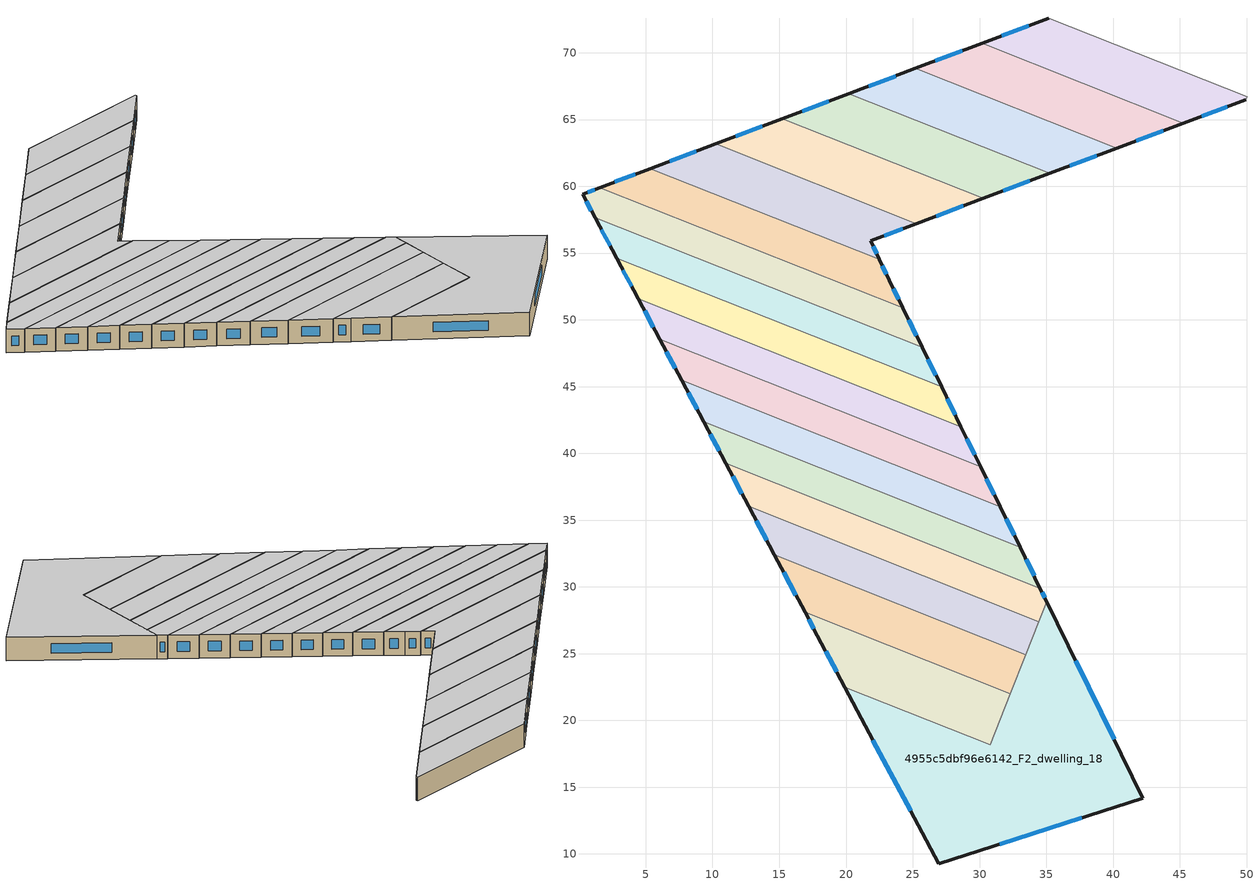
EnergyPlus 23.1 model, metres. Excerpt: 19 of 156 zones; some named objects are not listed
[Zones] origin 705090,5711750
4955c5dbf96e6142_F2_dwelling_18
 floor to 4955c5dbf96e6142_F1_dwelling_18 (EU_floor_Construction): 35.04,28.88 42.23,14.18 26.95,9.26 19.91,22.48 30.79,18.17 z6
 wall outside (EU_wall_Construction): 19.91,22.48 26.95,9.26 42.23,14.18 35.04,28.88 z6:9
 wall to 4955c5dbf96e6142_F2_dwelling_19 (EU_wall_Construction): 32.31,21.99 30.79,18.17 19.91,22.48 z6:9
 wall to 4955c5dbf96e6142_F2_dwelling_20 (EU_wall_Construction): 33.47,24.93 32.31,21.99 z6:9
 wall to 4955c5dbf96e6142_F2_dwelling_21 (EU_wall_Construction): 34.45,27.41 33.47,24.93 z6:9
 wall to 4955c5dbf96e6142_F2_dwelling_22 (EU_wall_Construction): 35.04,28.88 34.45,27.41 z6:9
 window (EU_Window_Construction): 40.08,18.58 37.19,24.48 / 31.52,10.73 37.66,12.71 / 22.02,18.53 24.84,13.22 z6.9:8.1
 ceiling to 4955c5dbf96e6142_F3_dwelling_18 (EU_floor_Construction): 42.23,14.18 35.04,28.88 30.79,18.17 19.91,22.48 26.95,9.26 z9
4955c5dbf96e6142_F2_dwelling_19
 floor to 4955c5dbf96e6142_F1_dwelling_19 (EU_floor_Construction): 32.31,21.99 30.79,18.17 19.91,22.48 17.85,26.35 16.93,28.09 z6
 wall outside (EU_wall_Construction): 16.93,28.09 17.85,26.35 19.91,22.48 z6:9
 wall to 4955c5dbf96e6142_F2_dwelling_20 (EU_wall_Construction): 32.31,21.99 16.93,28.09 z6:9
 window (EU_Window_Construction): 18.47,25.2 19.29,23.64 / 17.2,27.57 17.57,26.87 z6.9:8.1
 ceiling to 4955c5dbf96e6142_F3_dwelling_19 (EU_floor_Construction): 30.79,18.17 32.31,21.99 16.93,28.09 17.85,26.35 19.91,22.48 z9
4955c5dbf96e6142_F2_dwelling_20
 floor to 4955c5dbf96e6142_F1_dwelling_20 (EU_floor_Construction): 33.47,24.93 32.31,21.99 16.93,28.09 14.64,32.4 z6
 wall outside (EU_wall_Construction): 14.64,32.4 16.93,28.09 z6:9
 wall to 4955c5dbf96e6142_F2_dwelling_21 (EU_wall_Construction): 33.47,24.93 14.64,32.4 z6:9
 window (EU_Window_Construction): 15.32,31.11 16.24,29.38 z6.9:8.1
 ceiling to 4955c5dbf96e6142_F3_dwelling_20 (EU_floor_Construction): 32.31,21.99 33.47,24.93 14.64,32.4 16.93,28.09 z9
4955c5dbf96e6142_F2_dwelling_21
 floor to 4955c5dbf96e6142_F1_dwelling_21 (EU_floor_Construction): 34.45,27.41 33.47,24.93 14.64,32.4 12.71,36.03 z6
 wall outside (EU_wall_Construction): 12.71,36.03 14.64,32.4 z6:9
 wall to 4955c5dbf96e6142_F2_dwelling_22 (EU_wall_Construction): 34.45,27.41 12.71,36.03 z6:9
 window (EU_Window_Construction): 13.28,34.94 14.06,33.49 z6.9:8.1
 ceiling to 4955c5dbf96e6142_F3_dwelling_21 (EU_floor_Construction): 33.47,24.93 34.45,27.41 12.71,36.03 14.64,32.4 z9
4955c5dbf96e6142_F2_dwelling_22
 floor to 4955c5dbf96e6142_F1_dwelling_22 (EU_floor_Construction): 34.53,29.91 35.04,28.88 34.45,27.41 12.71,36.03 11,39.25 z6
 wall outside (EU_wall_Construction): 11,39.25 12.71,36.03 / 35.04,28.88 34.53,29.91 z6:9
 wall to 4955c5dbf96e6142_F2_dwelling_23 (EU_wall_Construction): 34.53,29.91 11,39.25 z6:9
 window (EU_Window_Construction): 11.51,38.28 12.19,36.99 / 34.89,29.19 34.68,29.6 z6.9:8.1
 ceiling to 4955c5dbf96e6142_F3_dwelling_22 (EU_floor_Construction): 34.45,27.41 35.04,28.88 34.53,29.91 11,39.25 12.71,36.03 z9
4955c5dbf96e6142_F2_dwelling_23
 floor to 4955c5dbf96e6142_F1_dwelling_23 (EU_floor_Construction): 33.04,32.97 34.53,29.91 11,39.25 9.34,42.36 z6
 wall outside (EU_wall_Construction): 9.34,42.36 11,39.25 / 34.53,29.91 33.04,32.97 z6:9
 wall to 4955c5dbf96e6142_F2_dwelling_24 (EU_wall_Construction): 33.04,32.97 9.34,42.36 z6:9
 window (EU_Window_Construction): 9.83,41.43 10.5,40.18 / 34.08,30.83 33.48,32.05 z6.9:8.1
 ceiling to 4955c5dbf96e6142_F3_dwelling_23 (EU_floor_Construction): 34.53,29.91 33.04,32.97 9.34,42.36 11,39.25 z9
4955c5dbf96e6142_F2_dwelling_24
 floor to 4955c5dbf96e6142_F1_dwelling_24 (EU_floor_Construction): 31.55,36 33.04,32.97 9.34,42.36 7.69,45.46 z6
 wall outside (EU_wall_Construction): 7.69,45.46 9.34,42.36 / 33.04,32.97 31.55,36 z6:9
 wall to 4955c5dbf96e6142_F2_dwelling_25 (EU_wall_Construction): 31.55,36 7.69,45.46 z6:9
 window (EU_Window_Construction): 8.18,44.54 8.84,43.29 / 32.59,33.87 31.99,35.09 z6.9:8.1
 ceiling to 4955c5dbf96e6142_F3_dwelling_24 (EU_floor_Construction): 33.04,32.97 31.55,36 7.69,45.46 9.34,42.36 z9
4955c5dbf96e6142_F2_dwelling_25
 floor to 4955c5dbf96e6142_F1_dwelling_25 (EU_floor_Construction): 30.07,39.01 31.55,36 7.69,45.46 6.05,48.54 z6
 wall outside (EU_wall_Construction): 6.05,48.54 7.69,45.46 / 31.55,36 30.07,39.01 z6:9
 wall to 4955c5dbf96e6142_F2_dwelling_26 (EU_wall_Construction): 30.07,39.01 6.05,48.54 z6:9
 window (EU_Window_Construction): 6.54,47.62 7.2,46.38 / 31.11,36.9 30.52,38.11 z6.9:8.1
 ceiling to 4955c5dbf96e6142_F3_dwelling_25 (EU_floor_Construction): 31.55,36 30.07,39.01 6.05,48.54 7.69,45.46 z9
4955c5dbf96e6142_F2_dwelling_26
 floor to 4955c5dbf96e6142_F1_dwelling_26 (EU_floor_Construction): 28.61,42 30.07,39.01 6.05,48.54 4.43,51.59 z6
 wall outside (EU_wall_Construction): 4.43,51.59 6.05,48.54 / 30.07,39.01 28.61,42 z6:9
 wall to 4955c5dbf96e6142_F2_dwelling_27 (EU_wall_Construction): 28.61,42 4.43,51.59 z6:9
 window (EU_Window_Construction): 4.91,50.68 5.56,49.45 / 29.64,39.91 29.05,41.11 z6.9:8.1
 ceiling to 4955c5dbf96e6142_F3_dwelling_26 (EU_floor_Construction): 30.07,39.01 28.61,42 4.43,51.59 6.05,48.54 z9
4955c5dbf96e6142_F2_dwelling_27
 floor to 4955c5dbf96e6142_F1_dwelling_27 (EU_floor_Construction): 27.16,44.98 28.61,42 4.43,51.59 2.81,54.63 z6
 wall outside (EU_wall_Construction): 2.81,54.63 4.43,51.59 / 28.61,42 27.16,44.98 z6:9
 wall to 4955c5dbf96e6142_F2_dwelling_28 (EU_wall_Construction): 27.16,44.98 2.81,54.63 z6:9
 window (EU_Window_Construction): 3.29,53.72 3.94,52.5 / 28.17,42.89 27.59,44.09 z6.9:8.1
 ceiling to 4955c5dbf96e6142_F3_dwelling_27 (EU_floor_Construction): 28.61,42 27.16,44.98 2.81,54.63 4.43,51.59 z9
4955c5dbf96e6142_F2_dwelling_28
 floor to 4955c5dbf96e6142_F1_dwelling_28 (EU_floor_Construction): 25.71,47.93 27.16,44.98 2.81,54.63 1.2,57.65 z6
 wall outside (EU_wall_Construction): 1.2,57.65 2.81,54.63 / 27.16,44.98 25.71,47.93 z6:9
 wall to 4955c5dbf96e6142_F2_dwelling_29 (EU_wall_Construction): 25.71,47.93 1.2,57.65 z6:9
 window (EU_Window_Construction): 1.69,56.74 2.33,55.53 / 26.72,45.86 26.14,47.05 z6.9:8.1
 ceiling to 4955c5dbf96e6142_F3_dwelling_28 (EU_floor_Construction): 27.16,44.98 25.71,47.93 1.2,57.65 2.81,54.63 z9
4955c5dbf96e6142_F2_dwelling_29
 floor to 4955c5dbf96e6142_F1_dwelling_29 (EU_floor_Construction): 24.25,50.92 25.71,47.93 1.2,57.65 0.26,59.42 1.56,59.91 z6
 wall outside (EU_wall_Construction): 25.71,47.93 24.25,50.92 / 1.56,59.91 0.26,59.42 1.2,57.65 z6:9
 wall to 4955c5dbf96e6142_F2_dwelling_30 (EU_wall_Construction): 24.25,50.92 1.56,59.91 z6:9
 window (EU_Window_Construction): 25.27,48.82 24.68,50.02 / 0.54,58.89 0.92,58.18 / 1.18,59.76 0.65,59.57 z6.9:8.1
 ceiling to 4955c5dbf96e6142_F3_dwelling_29 (EU_floor_Construction): 25.71,47.93 24.25,50.92 1.56,59.91 0.26,59.42 1.2,57.65 z9
4955c5dbf96e6142_F2_dwelling_30
 floor to 4955c5dbf96e6142_F1_dwelling_30 (EU_floor_Construction): 22.5,54.53 23.25,52.95 24.25,50.92 1.56,59.91 5.34,61.33 z6
 wall outside (EU_wall_Construction): 24.25,50.92 23.25,52.95 22.5,54.53 / 5.34,61.33 1.56,59.91 z6:9
 wall to 4955c5dbf96e6142_F2_dwelling_31 (EU_wall_Construction): 22.5,54.53 5.34,61.33 z6:9
 window (EU_Window_Construction): 23.95,51.53 23.55,52.34 / 4.21,60.91 2.69,60.34 / 23.03,53.42 22.73,54.06 z6.9:8.1
 ceiling to 4955c5dbf96e6142_F3_dwelling_30 (EU_floor_Construction): 24.25,50.92 23.25,52.95 22.5,54.53 5.34,61.33 1.56,59.91 z9
4955c5dbf96e6142_F2_dwelling_31
 floor to 4955c5dbf96e6142_F1_dwelling_31 (EU_floor_Construction): 25.27,57.21 21.84,55.93 22.5,54.53 5.34,61.33 10.23,63.18 z6
 wall outside (EU_wall_Construction): 22.5,54.53 21.84,55.93 25.27,57.21 / 10.23,63.18 5.34,61.33 z6:9
 wall to 4955c5dbf96e6142_F2_dwelling_32 (EU_wall_Construction): 25.27,57.21 10.23,63.18 z6:9
 window (EU_Window_Construction): 22.3,54.95 22.04,55.51 / 8.76,62.63 6.8,61.89 / 22.86,56.31 24.24,56.83 z6.9:8.1
 ceiling to 4955c5dbf96e6142_F3_dwelling_31 (EU_floor_Construction): 25.27,57.21 10.23,63.18 5.34,61.33 22.5,54.53 21.84,55.93 z9
4955c5dbf96e6142_F2_dwelling_32
 floor to 4955c5dbf96e6142_F1_dwelling_32 (EU_floor_Construction): 30.27,59.1 25.27,57.21 10.23,63.18 15.22,65.06 z6
 wall outside (EU_wall_Construction): 15.22,65.06 10.23,63.18 / 25.27,57.21 30.27,59.1 z6:9
 wall to 4955c5dbf96e6142_F2_dwelling_33 (EU_wall_Construction): 30.27,59.1 15.22,65.06 z6:9
 window (EU_Window_Construction): 13.73,64.5 11.72,63.74 / 26.76,57.78 28.77,58.53 z6.9:8.1
 ceiling to 4955c5dbf96e6142_F3_dwelling_32 (EU_floor_Construction): 30.27,59.1 15.22,65.06 10.23,63.18 25.27,57.21 z9
4955c5dbf96e6142_F2_dwelling_33
 floor to 4955c5dbf96e6142_F1_dwelling_33 (EU_floor_Construction): 35.27,60.98 30.27,59.1 15.22,65.06 20.21,66.95 z6
 wall outside (EU_wall_Construction): 20.21,66.95 15.22,65.06 / 30.27,59.1 35.27,60.98 z6:9
 wall to 4955c5dbf96e6142_F2_dwelling_34 (EU_wall_Construction): 35.27,60.98 20.21,66.95 z6:9
 window (EU_Window_Construction): 18.72,66.38 16.72,65.63 / 31.76,59.66 33.77,60.41 z6.9:8.1
 ceiling to 4955c5dbf96e6142_F3_dwelling_33 (EU_floor_Construction): 35.27,60.98 20.21,66.95 15.22,65.06 30.27,59.1 z9
4955c5dbf96e6142_F2_dwelling_34
 floor to 4955c5dbf96e6142_F1_dwelling_34 (EU_floor_Construction): 40.26,62.86 35.27,60.98 20.21,66.95 25.2,68.83 z6
 wall outside (EU_wall_Construction): 25.2,68.83 20.21,66.95 / 35.27,60.98 40.26,62.86 z6:9
 wall to 4955c5dbf96e6142_F2_dwelling_35 (EU_wall_Construction): 40.26,62.86 25.2,68.83 z6:9
 window (EU_Window_Construction): 23.71,68.26 21.71,67.51 / 36.76,61.54 38.77,62.29 z6.9:8.1
 ceiling to 4955c5dbf96e6142_F3_dwelling_34 (EU_floor_Construction): 40.26,62.86 25.2,68.83 20.21,66.95 35.27,60.98 z9
4955c5dbf96e6142_F2_dwelling_35
 floor to 4955c5dbf96e6142_F1_dwelling_35 (EU_floor_Construction): 45.26,64.73 40.26,62.86 25.2,68.83 30.19,70.71 z6
 wall outside (EU_wall_Construction): 30.19,70.71 25.2,68.83 / 40.26,62.86 45.26,64.73 z6:9
 wall to 4955c5dbf96e6142_F2_dwelling_36 (EU_wall_Construction): 45.26,64.73 30.19,70.71 z6:9
 window (EU_Window_Construction): 28.7,70.15 26.7,69.39 / 41.76,63.42 43.76,64.17 z6.9:8.1
 ceiling to 4955c5dbf96e6142_F3_dwelling_35 (EU_floor_Construction): 45.26,64.73 30.19,70.71 25.2,68.83 40.26,62.86 z9
4955c5dbf96e6142_F2_dwelling_36
 floor to 4955c5dbf96e6142_F1_dwelling_36 (EU_floor_Construction): 50.04,66.7 49.96,66.5 45.26,64.73 30.19,70.71 35.18,72.59 z6
 wall outside (EU_wall_Construction): 45.26,64.73 49.96,66.5 / 35.18,72.59 30.19,70.71 z6:9
 wall to 4955c5dbf96e6142_F2_dwelling_37 (EU_wall_Construction): 50.04,66.7 35.18,72.59 z6:9
 wall to 4955c5dbf96e6142_F2_dwelling_12 (EU_wall_Construction): 49.96,66.5 50.04,66.7 z6:9
 window (EU_Window_Construction): 46.66,65.26 48.55,65.97 / 33.68,72.03 31.68,71.27 z6.9:8.1
 ceiling to 4955c5dbf96e6142_F3_dwelling_36 (EU_floor_Construction): 49.96,66.5 50.04,66.7 35.18,72.59 30.19,70.71 45.26,64.73 z9
[Building]
EU S2 Campaign: North Axis=0; Terrain=City; Solar Distribution=FullExterior
[Site:Location]
London: Latitude=51.5; Longitude=-0.5; Time Zone=0; Elevation=25
[SizingPeriod:WeatherFileDays]
AnnualSizingPeriod: Begin Month=1; Begin Day of Month=1; End Month=12; End Day of Month=31; Day of Week for Start Day=Monday; Use Weather File Daylight Saving Period=No; Use Weather File Rain and Snow Indicators=No
[MATERIAL]
EU_InternalMass_Material: Roughness=MediumRough; Thickness=0.1; Conductivity=1; Density=1800; Specific Heat=900; Thermal Absorptance=0.9; Solar Absorptance=0.7; Visible Absorptance=0.7
[MATERIAL:NOMASS] Roughness=MediumRough; Thermal Absorptance=0.9; Solar Absorptance=0.7; Visible Absorptance=0.7
Name | Thermal Resistance
EU_wall_NoMass | 1.04674
EU_floor_NoMass | 2.04616
[WINDOWMATERIAL:SIMPLEGLAZINGSYSTEM]
EU_Window_SimpleGlazing: UFactor=4.25843; Solar Heat Gain Coefficient=0.85; Visible Transmittance=0.85
[CONSTRUCTION]
EU_wall_Construction: EU_wall_NoMass
EU_floor_Construction: EU_floor_NoMass
EU_Window_Construction: EU_Window_SimpleGlazing
EU_InternalMass_Construction: EU_InternalMass_Material
[ZONE] Type=1; Multiplier=1; Ceiling Height=autocalculate; Floor Area=autocalculate; Part of Total Floor Area=Yes
Name | Volume
4955c5dbf96e6142_F2_dwelling_18 | 555.398
4955c5dbf96e6142_F2_dwelling_19 | 174.353
4955c5dbf96e6142_F2_dwelling_20 | 174.411
4955c5dbf96e6142_F2_dwelling_21 | 174.349
4955c5dbf96e6142_F2_dwelling_22 | 174.344
4955c5dbf96e6142_F2_dwelling_23; 4955c5dbf96e6142_F2_dwelling_33 | 174.388
4955c5dbf96e6142_F2_dwelling_24; 4955c5dbf96e6142_F2_dwelling_29; 4955c5dbf96e6142_F2_dwelling_32 | 174.412
4955c5dbf96e6142_F2_dwelling_25 | 174.358
4955c5dbf96e6142_F2_dwelling_26 | 174.356
4955c5dbf96e6142_F2_dwelling_27 | 174.401
4955c5dbf96e6142_F2_dwelling_28 | 174.36
4955c5dbf96e6142_F2_dwelling_30 | 174.398
4955c5dbf96e6142_F2_dwelling_31 | 174.33
4955c5dbf96e6142_F2_dwelling_34 | 174.385
4955c5dbf96e6142_F2_dwelling_35 | 174.384
4955c5dbf96e6142_F2_dwelling_36 | 174.39
[INTERNALMASS] Construction=EU_InternalMass_Construction
Name | Zone or ZoneList | Surface Area
4955c5dbf96e6142_F2_dwelling_18_EU_InternalMass | 4955c5dbf96e6142_F2_dwelling_18 | 185.129
4955c5dbf96e6142_F2_dwelling_19_EU_InternalMass | 4955c5dbf96e6142_F2_dwelling_19 | 58.117
4955c5dbf96e6142_F2_dwelling_20_EU_InternalMass | 4955c5dbf96e6142_F2_dwelling_20 | 58.137
4955c5dbf96e6142_F2_dwelling_21_EU_InternalMass | 4955c5dbf96e6142_F2_dwelling_21 | 58.1162
4955c5dbf96e6142_F2_dwelling_22_EU_InternalMass | 4955c5dbf96e6142_F2_dwelling_22 | 58.1147
4955c5dbf96e6142_F2_dwelling_23_EU_InternalMass | 4955c5dbf96e6142_F2_dwelling_23 | 58.1293
4955c5dbf96e6142_F2_dwelling_24_EU_InternalMass | 4955c5dbf96e6142_F2_dwelling_24 | 58.1374
4955c5dbf96e6142_F2_dwelling_25_EU_InternalMass | 4955c5dbf96e6142_F2_dwelling_25 | 58.1195
4955c5dbf96e6142_F2_dwelling_26_EU_InternalMass | 4955c5dbf96e6142_F2_dwelling_26 | 58.1186
4955c5dbf96e6142_F2_dwelling_27_EU_InternalMass | 4955c5dbf96e6142_F2_dwelling_27 | 58.1337
4955c5dbf96e6142_F2_dwelling_28_EU_InternalMass | 4955c5dbf96e6142_F2_dwelling_28 | 58.1197
4955c5dbf96e6142_F2_dwelling_29_EU_InternalMass | 4955c5dbf96e6142_F2_dwelling_29 | 58.1377
4955c5dbf96e6142_F2_dwelling_30_EU_InternalMass | 4955c5dbf96e6142_F2_dwelling_30 | 58.1323
4955c5dbf96e6142_F2_dwelling_31_EU_InternalMass | 4955c5dbf96e6142_F2_dwelling_31 | 58.1102
4955c5dbf96e6142_F2_dwelling_32_EU_InternalMass | 4955c5dbf96e6142_F2_dwelling_32 | 58.1373
4955c5dbf96e6142_F2_dwelling_33_EU_InternalMass | 4955c5dbf96e6142_F2_dwelling_33 | 58.1294
4955c5dbf96e6142_F2_dwelling_34_EU_InternalMass | 4955c5dbf96e6142_F2_dwelling_34 | 58.1285
4955c5dbf96e6142_F2_dwelling_35_EU_InternalMass | 4955c5dbf96e6142_F2_dwelling_35 | 58.1276
4955c5dbf96e6142_F2_dwelling_36_EU_InternalMass | 4955c5dbf96e6142_F2_dwelling_36 | 58.1302
[OTHEREQUIPMENT] Fuel Type=Electricity; Design Level Calculation Method=Watts/Area; Power per Zone Floor Area=1; Fraction Latent=0; Fraction Radiant=0; Fraction Lost=0; Carbon Dioxide Generation Rate=0; EndUse Subcategory=EU_Step8_InternalGains
Name | Zone or ZoneList or Space or SpaceList | Schedule
EU_Step8_InternalGain_4955c5dbf96e6142_F2_dwelling_18_f000 | 4955c5dbf96e6142_F2_dwelling_18 | EU_Step8_GainSchedule_4955c5dbf96e6142_F2_dwelling_18_f000
EU_Step8_InternalGain_4955c5dbf96e6142_F2_dwelling_19_f000 | 4955c5dbf96e6142_F2_dwelling_19 | EU_Step8_GainSchedule_4955c5dbf96e6142_F2_dwelling_19_f000
EU_Step8_InternalGain_4955c5dbf96e6142_F2_dwelling_20_f000 | 4955c5dbf96e6142_F2_dwelling_20 | EU_Step8_GainSchedule_4955c5dbf96e6142_F2_dwelling_20_f000
EU_Step8_InternalGain_4955c5dbf96e6142_F2_dwelling_21_f000 | 4955c5dbf96e6142_F2_dwelling_21 | EU_Step8_GainSchedule_4955c5dbf96e6142_F2_dwelling_21_f000
EU_Step8_InternalGain_4955c5dbf96e6142_F2_dwelling_22_f000 | 4955c5dbf96e6142_F2_dwelling_22 | EU_Step8_GainSchedule_4955c5dbf96e6142_F2_dwelling_22_f000
EU_Step8_InternalGain_4955c5dbf96e6142_F2_dwelling_23_f000 | 4955c5dbf96e6142_F2_dwelling_23 | EU_Step8_GainSchedule_4955c5dbf96e6142_F2_dwelling_23_f000
EU_Step8_InternalGain_4955c5dbf96e6142_F2_dwelling_24_f000 | 4955c5dbf96e6142_F2_dwelling_24 | EU_Step8_GainSchedule_4955c5dbf96e6142_F2_dwelling_24_f000
EU_Step8_InternalGain_4955c5dbf96e6142_F2_dwelling_25_f000 | 4955c5dbf96e6142_F2_dwelling_25 | EU_Step8_GainSchedule_4955c5dbf96e6142_F2_dwelling_25_f000
EU_Step8_InternalGain_4955c5dbf96e6142_F2_dwelling_26_f000 | 4955c5dbf96e6142_F2_dwelling_26 | EU_Step8_GainSchedule_4955c5dbf96e6142_F2_dwelling_26_f000
EU_Step8_InternalGain_4955c5dbf96e6142_F2_dwelling_27_f000 | 4955c5dbf96e6142_F2_dwelling_27 | EU_Step8_GainSchedule_4955c5dbf96e6142_F2_dwelling_27_f000
EU_Step8_InternalGain_4955c5dbf96e6142_F2_dwelling_28_f000 | 4955c5dbf96e6142_F2_dwelling_28 | EU_Step8_GainSchedule_4955c5dbf96e6142_F2_dwelling_28_f000
EU_Step8_InternalGain_4955c5dbf96e6142_F2_dwelling_29_f000 | 4955c5dbf96e6142_F2_dwelling_29 | EU_Step8_GainSchedule_4955c5dbf96e6142_F2_dwelling_29_f000
EU_Step8_InternalGain_4955c5dbf96e6142_F2_dwelling_30_f000 | 4955c5dbf96e6142_F2_dwelling_30 | EU_Step8_GainSchedule_4955c5dbf96e6142_F2_dwelling_30_f000
EU_Step8_InternalGain_4955c5dbf96e6142_F2_dwelling_31_f000 | 4955c5dbf96e6142_F2_dwelling_31 | EU_Step8_GainSchedule_4955c5dbf96e6142_F2_dwelling_31_f000
EU_Step8_InternalGain_4955c5dbf96e6142_F2_dwelling_32_f000 | 4955c5dbf96e6142_F2_dwelling_32 | EU_Step8_GainSchedule_4955c5dbf96e6142_F2_dwelling_32_f000
EU_Step8_InternalGain_4955c5dbf96e6142_F2_dwelling_33_f000 | 4955c5dbf96e6142_F2_dwelling_33 | EU_Step8_GainSchedule_4955c5dbf96e6142_F2_dwelling_33_f000
EU_Step8_InternalGain_4955c5dbf96e6142_F2_dwelling_34_f000 | 4955c5dbf96e6142_F2_dwelling_34 | EU_Step8_GainSchedule_4955c5dbf96e6142_F2_dwelling_34_f000
EU_Step8_InternalGain_4955c5dbf96e6142_F2_dwelling_35_f000 | 4955c5dbf96e6142_F2_dwelling_35 | EU_Step8_GainSchedule_4955c5dbf96e6142_F2_dwelling_35_f000
EU_Step8_InternalGain_4955c5dbf96e6142_F2_dwelling_36_f000 | 4955c5dbf96e6142_F2_dwelling_36 | EU_Step8_GainSchedule_4955c5dbf96e6142_F2_dwelling_36_f000
[ZONEVENTILATION:DESIGNFLOWRATE] Schedule=EU_AlwaysOn; Design Flow Rate Calculation Method=AirChanges/Hour; Air Changes per Hour=0.488719; Ventilation Type=Natural; Fan Pressure Rise=0; Fan Total Efficiency=1; Constant Term Coefficient=1; Temperature Term Coefficient=0; Velocity Term Coefficient=0; Velocity Squared Term Coefficient=0; Minimum Indoor Temperature=-100; Maximum Indoor Temperature=100; Delta Temperature=-100; Minimum Outdoor Temperature=-100; Maximum Outdoor Temperature=100; Maximum Wind Speed=40
Name | Zone or ZoneList or Space or SpaceList
EU_ConstantAir_4955c5dbf96e6142_F2_dwelling_18 | 4955c5dbf96e6142_F2_dwelling_18
EU_ConstantAir_4955c5dbf96e6142_F2_dwelling_19 | 4955c5dbf96e6142_F2_dwelling_19
EU_ConstantAir_4955c5dbf96e6142_F2_dwelling_20 | 4955c5dbf96e6142_F2_dwelling_20
EU_ConstantAir_4955c5dbf96e6142_F2_dwelling_21 | 4955c5dbf96e6142_F2_dwelling_21
EU_ConstantAir_4955c5dbf96e6142_F2_dwelling_22 | 4955c5dbf96e6142_F2_dwelling_22
EU_ConstantAir_4955c5dbf96e6142_F2_dwelling_23 | 4955c5dbf96e6142_F2_dwelling_23
EU_ConstantAir_4955c5dbf96e6142_F2_dwelling_24 | 4955c5dbf96e6142_F2_dwelling_24
EU_ConstantAir_4955c5dbf96e6142_F2_dwelling_25 | 4955c5dbf96e6142_F2_dwelling_25
EU_ConstantAir_4955c5dbf96e6142_F2_dwelling_26 | 4955c5dbf96e6142_F2_dwelling_26
EU_ConstantAir_4955c5dbf96e6142_F2_dwelling_27 | 4955c5dbf96e6142_F2_dwelling_27
EU_ConstantAir_4955c5dbf96e6142_F2_dwelling_28 | 4955c5dbf96e6142_F2_dwelling_28
EU_ConstantAir_4955c5dbf96e6142_F2_dwelling_29 | 4955c5dbf96e6142_F2_dwelling_29
EU_ConstantAir_4955c5dbf96e6142_F2_dwelling_30 | 4955c5dbf96e6142_F2_dwelling_30
EU_ConstantAir_4955c5dbf96e6142_F2_dwelling_31 | 4955c5dbf96e6142_F2_dwelling_31
EU_ConstantAir_4955c5dbf96e6142_F2_dwelling_32 | 4955c5dbf96e6142_F2_dwelling_32
EU_ConstantAir_4955c5dbf96e6142_F2_dwelling_33 | 4955c5dbf96e6142_F2_dwelling_33
EU_ConstantAir_4955c5dbf96e6142_F2_dwelling_34 | 4955c5dbf96e6142_F2_dwelling_34
EU_ConstantAir_4955c5dbf96e6142_F2_dwelling_35 | 4955c5dbf96e6142_F2_dwelling_35
EU_ConstantAir_4955c5dbf96e6142_F2_dwelling_36 | 4955c5dbf96e6142_F2_dwelling_36
[HVACTEMPLATE:ZONE:IDEALLOADSAIRSYSTEM] System Availability Schedule=EU_AlwaysOn; Maximum Heating Supply Air Temperature=50; Minimum Cooling Supply Air Temperature=13; Maximum Heating Supply Air Humidity Ratio=0.0156; Minimum Cooling Supply Air Humidity Ratio=0.0077; Heating Limit=NoLimit; Cooling Limit=NoLimit; Heating Availability Schedule=EU_AlwaysOn; Cooling Availability Schedule=EU_CoolingOff; Dehumidification Control Type=ConstantSensibleHeatRatio; Cooling Sensible Heat Ratio=0.7; Dehumidification Setpoint=60; Humidification Control Type=None; Humidification Setpoint=30; Outdoor Air Method=None; Outdoor Air Flow Rate per Person=0.00944; Outdoor Air Flow Rate per Zone Floor Area=0; Outdoor Air Flow Rate per Zone=0; Demand Controlled Ventilation Type=None; Outdoor Air Economizer Type=NoEconomizer; Heat Recovery Type=None; Sensible Heat Recovery Effectiveness=0.7; Latent Heat Recovery Effectiveness=0.65
Name | Template Thermostat
4955c5dbf96e6142_F2_dwelling_18 | EU_HeatOnly_4955c5dbf96e6142_F2_dwelling_18
4955c5dbf96e6142_F2_dwelling_19 | EU_HeatOnly_4955c5dbf96e6142_F2_dwelling_19
4955c5dbf96e6142_F2_dwelling_20 | EU_HeatOnly_4955c5dbf96e6142_F2_dwelling_20
4955c5dbf96e6142_F2_dwelling_21 | EU_HeatOnly_4955c5dbf96e6142_F2_dwelling_21
4955c5dbf96e6142_F2_dwelling_22 | EU_HeatOnly_4955c5dbf96e6142_F2_dwelling_22
4955c5dbf96e6142_F2_dwelling_23 | EU_HeatOnly_4955c5dbf96e6142_F2_dwelling_23
4955c5dbf96e6142_F2_dwelling_24 | EU_HeatOnly_4955c5dbf96e6142_F2_dwelling_24
4955c5dbf96e6142_F2_dwelling_25 | EU_HeatOnly_4955c5dbf96e6142_F2_dwelling_25
4955c5dbf96e6142_F2_dwelling_26 | EU_HeatOnly_4955c5dbf96e6142_F2_dwelling_26
4955c5dbf96e6142_F2_dwelling_27 | EU_HeatOnly_4955c5dbf96e6142_F2_dwelling_27
4955c5dbf96e6142_F2_dwelling_28 | EU_HeatOnly_4955c5dbf96e6142_F2_dwelling_28
4955c5dbf96e6142_F2_dwelling_29 | EU_HeatOnly_4955c5dbf96e6142_F2_dwelling_29
4955c5dbf96e6142_F2_dwelling_30 | EU_HeatOnly_4955c5dbf96e6142_F2_dwelling_30
4955c5dbf96e6142_F2_dwelling_31 | EU_HeatOnly_4955c5dbf96e6142_F2_dwelling_31
4955c5dbf96e6142_F2_dwelling_32 | EU_HeatOnly_4955c5dbf96e6142_F2_dwelling_32
4955c5dbf96e6142_F2_dwelling_33 | EU_HeatOnly_4955c5dbf96e6142_F2_dwelling_33
4955c5dbf96e6142_F2_dwelling_34 | EU_HeatOnly_4955c5dbf96e6142_F2_dwelling_34
4955c5dbf96e6142_F2_dwelling_35 | EU_HeatOnly_4955c5dbf96e6142_F2_dwelling_35
4955c5dbf96e6142_F2_dwelling_36 | EU_HeatOnly_4955c5dbf96e6142_F2_dwelling_36
[SIZING:ZONE] Zone Cooling Design Supply Air Temperature Input Method=SupplyAirTemperature; Zone Cooling Design Supply Air Temperature=13; Zone Heating Design Supply Air Temperature Input Method=SupplyAirTemperature; Zone Heating Design Supply Air Temperature=50; Zone Cooling Design Supply Air Humidity Ratio=0.008; Zone Heating Design Supply Air Humidity Ratio=0.008; Cooling Design Air Flow Method=DesignDay; Cooling Design Air Flow Rate=0; Cooling Minimum Air Flow per Zone Floor Area=0.000762; Cooling Minimum Air Flow=0; Cooling Minimum Air Flow Fraction=0.2; Heating Design Air Flow Method=DesignDay; Heating Design Air Flow Rate=0; Heating Maximum Air Flow per Zone Floor Area=0.002032; Heating Maximum Air Flow=0.141576; Heating Maximum Air Flow Fraction=0.3; Account for Dedicated Outdoor Air System=No; Dedicated Outdoor Air System Control Strategy=NeutralSupplyAir; Dedicated Outdoor Air Low Setpoint Temperature for Design=autosize; Dedicated Outdoor Air High Setpoint Temperature for Design=autosize; Zone Load Sizing Method=Sensible Load Only No Latent Load; Zone Latent Cooling Design Supply Air Humidity Ratio Input Method=HumidityRatioDifference; Zone Cooling Design Supply Air Humidity Ratio Difference=0.005; Zone Latent Heating Design Supply Air Humidity Ratio Input Method=HumidityRatioDifference; Zone Humidification Design Supply Air Humidity Ratio Difference=0.005
4955c5dbf96e6142_F2_dwelling_18; 4955c5dbf96e6142_F2_dwelling_19; 4955c5dbf96e6142_F2_dwelling_20; 4955c5dbf96e6142_F2_dwelling_21; 4955c5dbf96e6142_F2_dwelling_22; 4955c5dbf96e6142_F2_dwelling_23; 4955c5dbf96e6142_F2_dwelling_24; 4955c5dbf96e6142_F2_dwelling_25; 4955c5dbf96e6142_F2_dwelling_26; 4955c5dbf96e6142_F2_dwelling_27; 4955c5dbf96e6142_F2_dwelling_28; 4955c5dbf96e6142_F2_dwelling_29; 4955c5dbf96e6142_F2_dwelling_30; 4955c5dbf96e6142_F2_dwelling_31; 4955c5dbf96e6142_F2_dwelling_32; 4955c5dbf96e6142_F2_dwelling_33; 4955c5dbf96e6142_F2_dwelling_34; 4955c5dbf96e6142_F2_dwelling_35; 4955c5dbf96e6142_F2_dwelling_36
[SCHEDULE:CONSTANT]
Name | Hourly Value
EU_AlwaysOn | 1
EU_CoolingOff | 0
[SCHEDULE:FILE] Column Number=1; Rows to Skip at Top=0; Number of Hours of Data=8760; Column Separator=Comma; Interpolate to Timestep=No; Minutes per Item=60; Adjust Schedule for Daylight Savings=Yes
Name | File
EU_Step8_GainSchedule_4955c5dbf96e6142_F2_dwelling_18_f000 | ../../schedules/4955c5dbf96e6142/4955c5dbf96e6142_F2_dwelling_18_f000_gain.csv
EU_Step8_GainSchedule_4955c5dbf96e6142_F2_dwelling_19_f000 | ../../schedules/4955c5dbf96e6142/4955c5dbf96e6142_F2_dwelling_19_f000_gain.csv
EU_Step8_GainSchedule_4955c5dbf96e6142_F2_dwelling_20_f000 | ../../schedules/4955c5dbf96e6142/4955c5dbf96e6142_F2_dwelling_20_f000_gain.csv
EU_Step8_GainSchedule_4955c5dbf96e6142_F2_dwelling_21_f000 | ../../schedules/4955c5dbf96e6142/4955c5dbf96e6142_F2_dwelling_21_f000_gain.csv
EU_Step8_GainSchedule_4955c5dbf96e6142_F2_dwelling_22_f000 | ../../schedules/4955c5dbf96e6142/4955c5dbf96e6142_F2_dwelling_22_f000_gain.csv
EU_Step8_GainSchedule_4955c5dbf96e6142_F2_dwelling_23_f000 | ../../schedules/4955c5dbf96e6142/4955c5dbf96e6142_F2_dwelling_23_f000_gain.csv
EU_Step8_GainSchedule_4955c5dbf96e6142_F2_dwelling_24_f000 | ../../schedules/4955c5dbf96e6142/4955c5dbf96e6142_F2_dwelling_24_f000_gain.csv
EU_Step8_GainSchedule_4955c5dbf96e6142_F2_dwelling_25_f000 | ../../schedules/4955c5dbf96e6142/4955c5dbf96e6142_F2_dwelling_25_f000_gain.csv
EU_Step8_GainSchedule_4955c5dbf96e6142_F2_dwelling_26_f000 | ../../schedules/4955c5dbf96e6142/4955c5dbf96e6142_F2_dwelling_26_f000_gain.csv
EU_Step8_GainSchedule_4955c5dbf96e6142_F2_dwelling_27_f000 | ../../schedules/4955c5dbf96e6142/4955c5dbf96e6142_F2_dwelling_27_f000_gain.csv
EU_Step8_GainSchedule_4955c5dbf96e6142_F2_dwelling_28_f000 | ../../schedules/4955c5dbf96e6142/4955c5dbf96e6142_F2_dwelling_28_f000_gain.csv
EU_Step8_GainSchedule_4955c5dbf96e6142_F2_dwelling_29_f000 | ../../schedules/4955c5dbf96e6142/4955c5dbf96e6142_F2_dwelling_29_f000_gain.csv
EU_Step8_GainSchedule_4955c5dbf96e6142_F2_dwelling_30_f000 | ../../schedules/4955c5dbf96e6142/4955c5dbf96e6142_F2_dwelling_30_f000_gain.csv
EU_Step8_GainSchedule_4955c5dbf96e6142_F2_dwelling_31_f000 | ../../schedules/4955c5dbf96e6142/4955c5dbf96e6142_F2_dwelling_31_f000_gain.csv
EU_Step8_GainSchedule_4955c5dbf96e6142_F2_dwelling_32_f000 | ../../schedules/4955c5dbf96e6142/4955c5dbf96e6142_F2_dwelling_32_f000_gain.csv
EU_Step8_GainSchedule_4955c5dbf96e6142_F2_dwelling_33_f000 | ../../schedules/4955c5dbf96e6142/4955c5dbf96e6142_F2_dwelling_33_f000_gain.csv
EU_Step8_GainSchedule_4955c5dbf96e6142_F2_dwelling_34_f000 | ../../schedules/4955c5dbf96e6142/4955c5dbf96e6142_F2_dwelling_34_f000_gain.csv
EU_Step8_GainSchedule_4955c5dbf96e6142_F2_dwelling_35_f000 | ../../schedules/4955c5dbf96e6142/4955c5dbf96e6142_F2_dwelling_35_f000_gain.csv
EU_Step8_GainSchedule_4955c5dbf96e6142_F2_dwelling_36_f000 | ../../schedules/4955c5dbf96e6142/4955c5dbf96e6142_F2_dwelling_36_f000_gain.csv
